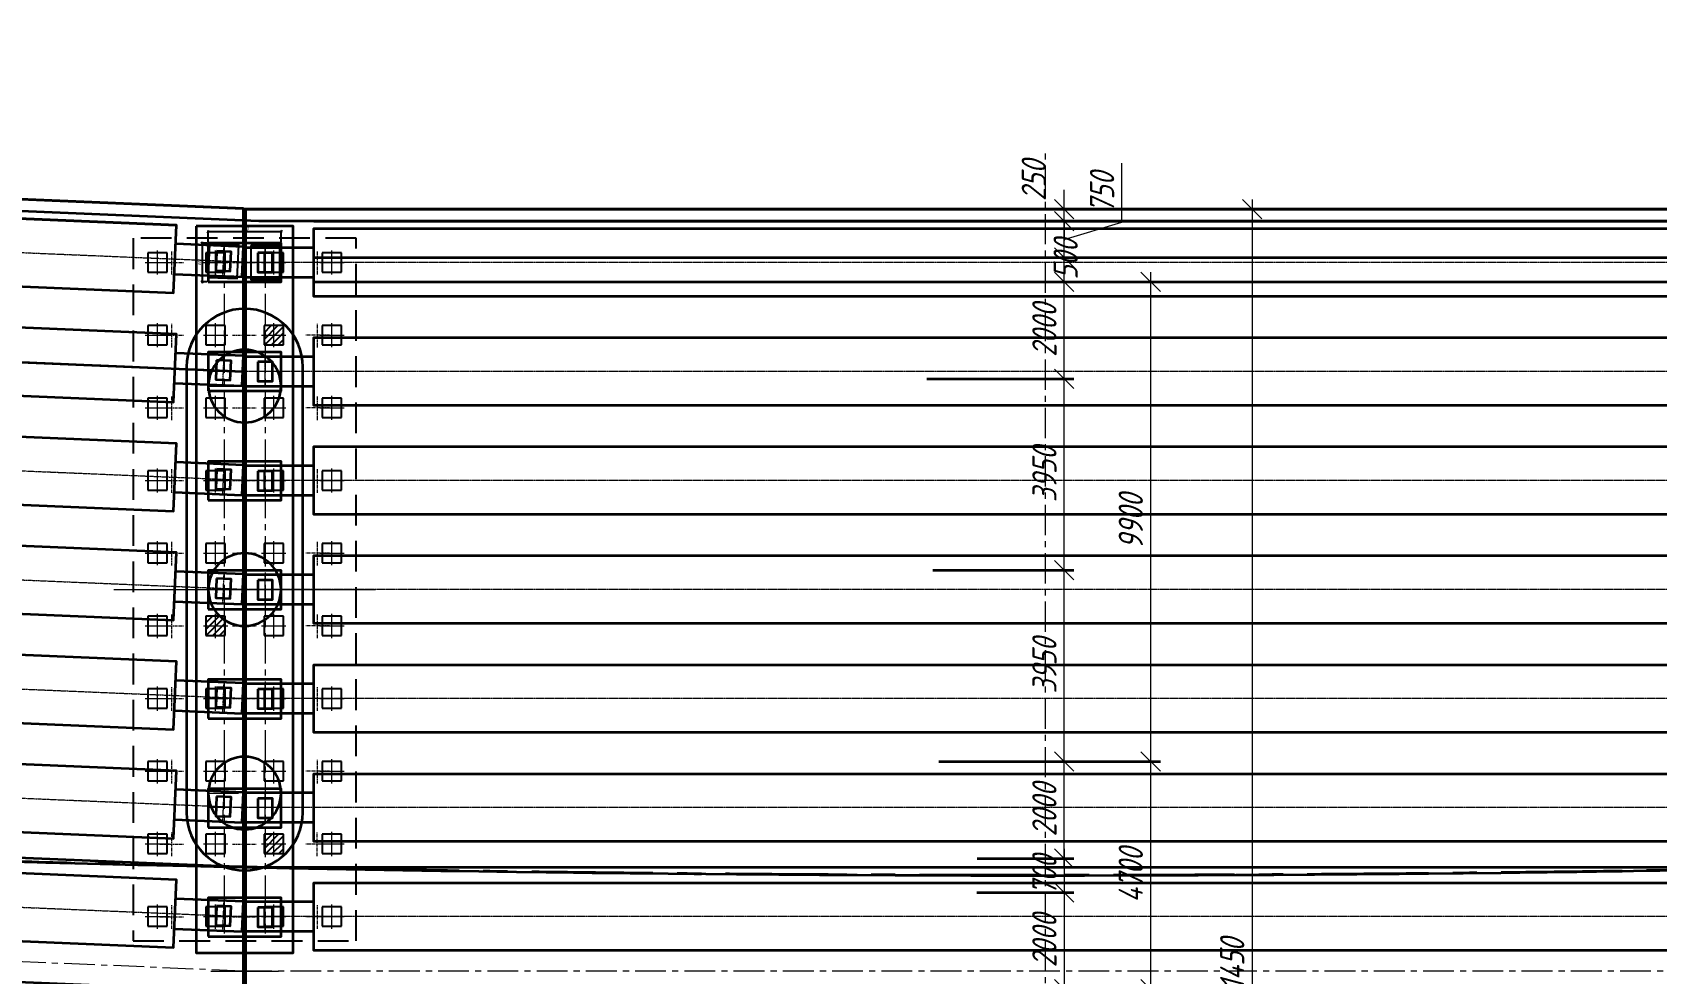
# Model space of a CAD drawing. Header units: millimetres. Extents: x 263685 to 14136308, y -2404013 to 2433772.
# Drawn here: x 6832170 to 6865674, y -472330 to -452908 of the extents above; entities that cross this region are included whole.
import ezdxf
from ezdxf import colors
from ezdxf.entities.mleader import LeaderData, LeaderLine
from ezdxf.math import Vec2, Vec3

# ---------------------------------------------------------------- set-up
doc = ezdxf.new("R2010")
doc.units = ezdxf.units.MM
for name, pattern in [('CENTER', [50.8, 31.75, -6.35, 6.35, -6.35]), ('невидимая', [9.525, 6.35, -3.175]), ('осевая', [2, 1.25, -0.25, 0.25, -0.25])]:
    doc.linetypes.add(name, pattern=pattern)
for name, color, linetype, lineweight in [('1-Бетон', 106, 'Continuous', 35), ('1-Оси', 1, 'CENTER', 20), ('ИС_Выноски', 3, 'Continuous', 18), ('ИС_Ось', 3, 'осевая', 18), ('ИС_Размер', 3, 'Continuous', 18)]:
    doc.layers.add(name, color=color, linetype=linetype, lineweight=lineweight)
doc.layers.add('_Defpoints', color=8, linetype='Continuous', plot=False)
doc.layers.add('ИС_Невидимая', color=4, linetype='невидимая')
doc.layers.add('Штриховая', color=7, linetype='Continuous')
doc.styles.add('0', font='isocpeur.ttf', dxfattribs={"width": 0.8, "oblique": 15})
doc.styles.add('ISOCPEUR', font='isocpeur.ttf', dxfattribs={"width": 0.8, "oblique": 15, "height": 2.5})
doc.dimstyles.new('М200', dxfattribs={"dimscale": 200, "dimtxt": 2.5, "dimasz": 2, "dimexe": 1, "dimexo": 1, "dimgap": 0.8, "dimtad": 1, "dimdec": 0, "dimzin": 0, "dimdsep": 46, "dimtxsty": '0', "dimblk": 'OBLIQUE', "dimcen": 0.09, "dimdle": 1, "dimclrd": 256, "dimclre": 256, "dimclrt": 256, "dimadec": 4, "dimazin": 0, "dimtfac": 1, "dimtdec": 0, "dimtmove": 1, "dimatfit": 2, "dimfxl": 1, "dimtolj": 1, "dimtzin": 0, "dimlwd": -1, "dimarcsym": 0})
doc.dimstyles.new('М25', dxfattribs={"dimscale": 25, "dimtxt": 2.5, "dimasz": 2, "dimexe": 1, "dimexo": 1, "dimgap": 1, "dimtad": 1, "dimdec": 0, "dimtxsty": '0', "dimblk1": 'OBLIQUE', "dimblk2": 'OBLIQUE', "dimsah": 1, "dimcen": 2.5, "dimdle": 1, "dimclrd": 256, "dimclre": 256, "dimclrt": 256, "dimaunit": 1, "dimadec": 0, "dimazin": 0, "dimtfac": 0.75, "dimtdec": 0, "dimtmove": 1, "dimatfit": 2, "dimldrblk": 'OBLIQUE', "dimfxl": 1, "dimtolj": 1, "dimtzin": 0, "dimlwd": -1, "dimlwe": -1, "dimarcsym": 0})
doc.dimstyles.new('М400нов', dxfattribs={"dimscale": 400, "dimtxt": 2.5, "dimasz": 2, "dimexe": 1, "dimexo": 1, "dimgap": 0.8, "dimtad": 1, "dimdec": 0, "dimzin": 0, "dimdsep": 46, "dimtxsty": '0', "dimblk": 'OBLIQUE', "dimcen": 0.09, "dimdle": 1, "dimclrd": 256, "dimclre": 256, "dimclrt": 256, "dimadec": 4, "dimazin": 0, "dimtfac": 1, "dimtdec": 0, "dimtmove": 1, "dimatfit": 2, "dimfxl": 1, "dimtolj": 1, "dimtzin": 0, "dimlwd": -1, "dimarcsym": 0})

# ---------------------------------------------------------------- blocks, each defined once
blk = doc.blocks.new('_None')
blk = doc.blocks.new('*D295')
at = {"layer": '1-Бетон', "transparency": 16777216}
blk.add_line((6933750, -658489), (6934314, -664008), dxfattribs=at)
blk.add_solid([(6934447, -663994), (6934182, -664022), (6934396, -664804)], dxfattribs=at)
at = {"layer": 'Defpoints', "color": 0, "transparency": 16777216}
for p in [(6853074, 131052), (6934396, -664804)]:
    blk.add_point(p, dxfattribs=at)
at = {"layer": '1-Бетон', "transparency": 16777216, "insert": (6934808, -660767), "char_height": 1000, "attachment_point": 5, "rotation": 275.8344, "style": '0'}
blk.add_mtext('\\A1;R800000', dxfattribs=at)
blk = doc.blocks.new('*U1429')
at = {"layer": 'ИС_Невидимая', "ltscale": 20}
blk.add_lwpolyline([(-0.2, -0.2), (0.2, -0.2), (0.2, 0.2), (-0.2, 0.2), (-0.2, -0.2)], dxfattribs=at)
at = {"layer": 'ИС_Ось', "ltscale": 50}
for points in [[(-0.25, 0), (0.25, 0)], [(0, -0.25), (0, 0.25)]]:
    blk.add_lwpolyline(points, dxfattribs=at)
blk = doc.blocks.new('*U1430')
at = {"color": 0, "linetype": 'ByBlock', "lineweight": -2, "transparency": 16777216}
for p in [(0, 0), (1.2, 0), (2.4, 0), (3.6, 0), (0, -1.5), (1.2, -1.5), (2.4, -1.5), (3.6, -1.5), (0, -3), (1.2, -3), (2.4, -3), (3.6, -3), (0, -4.5), (1.2, -4.5), (2.4, -4.5), (3.6, -4.5), (0, -6), (1.2, -6), (2.4, -6), (3.6, -6), (0, -7.5), (1.2, -7.5), (2.4, -7.5), (3.6, -7.5), (0, -9), (1.2, -9), (2.4, -9), (3.6, -9), (0, -10.5), (1.2, -10.5), (2.4, -10.5), (3.6, -10.5), (0, -12), (1.2, -12), (2.4, -12), (3.6, -12), (0, -13.5), (1.2, -13.5), (2.4, -13.5), (3.6, -13.5)]:
    blk.add_blockref('*U1429', p, dxfattribs=at)
blk = doc.blocks.new('св поле кальм пл')
at = {"layer": 'Штриховая'}
h = blk.add_hatch(dxfattribs=at)
h.set_pattern_fill('ANSI31', color=256, scale=0.03)
h.set_pattern_definition([(176.87772, (73.07847, -25.74427), (-0.00518798, -0.09510861), [])])
h.paths.add_polyline_path([(-2.37, -1.588), (-2.637, -1.29), (-2.339, -1.023), (-2.072, -1.321)])
h = blk.add_hatch(dxfattribs=at)
h.set_pattern_fill('ANSI31', color=256, scale=0.03)
h.set_pattern_definition([(176.87772, (77.2301, -23.63383), (-0.00518798, -0.09510861), [])])
h.paths.add_polyline_path([(-4.92, -5.486), (-5.187, -5.188), (-4.889, -4.921), (-4.622, -5.219)])
h = blk.add_hatch(dxfattribs=at)
h.set_pattern_fill('ANSI31', color=256, scale=0.03)
h.set_pattern_definition([(176.87772, (80.8965, -18.7351), (-0.00518798, -0.09510861), [])])
h.paths.add_polyline_path([(-10.188, -8.597), (-10.455, -8.299), (-10.157, -8.032), (-9.89, -8.33)])
at = {"layer": 'ИС_Невидимая', "ltscale": 0.1}
blk.add_lwpolyline([(-9.726, -11.809), (1.07, -2.13), (-2.001, 1.295), (-12.797, -8.384), (-9.726, -11.809)], dxfattribs=at)
at = {"layer": 'ИС_Ось', "color": 1, "ltscale": 500}
blk.add_line((0.467, -0.521), (-0.467, 0.521), dxfattribs=at)
blk.add_line((0.467, -0.521), (-0.467, 0.521), dxfattribs=at)
at = {"layer": 'ИС_Ось', "color": 1, "lineweight": 40, "ltscale": 2, "true_color": 0xff0000, "flags": 128}
blk.add_lwpolyline([(34.634, -46.806, 0.046583), (-64.636, 63.963, 0.046583)], format="xyb", dxfattribs=at)
at = {"layer": 'ИС_Ось', "color": 1, "ltscale": 500}
for points in [[(-0.075, -0.068), (-11.262, -10.097)], [(-4.328, -6.969), (-7.398, -3.544)]]:
    blk.add_lwpolyline(points, dxfattribs=at)
at = {"color": 1, "rotation": 131.8774809}
blk.add_blockref('*U1430', (-9.688, -11.103), dxfattribs=at)
blk = doc.blocks.new('б33 план')
at = {"layer": '1-Бетон'}
blk.add_lwpolyline([(1400, 700), (31600, 700), (31600, -700), (1400, -700)], close=True, dxfattribs=at)
for points in [[(1400, 310), (0, 310), (0, -310), (1400, -310)], [(31600, 310), (33000, 310), (33000, -310), (31600, -310)]]:
    blk.add_lwpolyline(points, dxfattribs=at)
at = {"layer": 'ИС_Ось', "color": 3, "ltscale": 20}
for points in [[(0, 0), (33000, 0)], [(400, 310), (400, -310)], [(32600, 310), (32600, -310)]]:
    blk.add_lwpolyline(points, dxfattribs=at)
blk = doc.blocks.new('*U1902')
blk.add_blockref('б33 план', (-16500, 0))
blk = doc.blocks.new('*U1903')
at = {"layer": '_Defpoints', "color": 0, "linetype": 'ByBlock', "lineweight": -2, "transparency": 16777216}
for p in [(0, 13500), (0, 11250), (0, 9000), (0, 6750), (0, 4500), (0, 2250), (0, 0)]:
    blk.add_blockref('*U1902', p, dxfattribs=at)
blk = doc.blocks.new('_OBLIQUE')
at = {"color": 0, "linetype": 'ByBlock', "lineweight": -2}
blk.add_line((0.5, 0.5), (-0.5, -0.5), dxfattribs=at)
blk = doc.blocks.new('*D165')
at = {"layer": 'Defpoints', "color": 0, "linetype": 'Continuous', "transparency": 16777216}
for p in [(6486585, -666598), (6486826, -671298), (6491153, -671298)]:
    blk.add_point(p, dxfattribs=at)
at = {"layer": 'ИС_Размер', "lineweight": -2, "transparency": 16777216}
for p, q in [((6486785, -666598), (6491353, -666598)), ((6487026, -671298), (6491353, -671298))]:
    blk.add_line(p, q, dxfattribs=at)
at = {"layer": 'ИС_Размер', "transparency": 16777216}
blk.add_line((6491153, -666398), (6491153, -671498), dxfattribs=at)
at = {"layer": 'ИС_Размер', "linetype": 'Continuous', "transparency": 16777216, "xscale": 400, "yscale": 400, "zscale": 400}
for p, rotation in [((6491153, -666598), 90), ((6491153, -671298), 270)]:
    blk.add_blockref('_OBLIQUE', p, dxfattribs=dict(at, rotation=rotation))
at = {"layer": 'ИС_Размер', "linetype": 'Continuous', "transparency": 16777216, "insert": (6490743, -668948), "char_height": 500, "attachment_point": 5, "rotation": 90, "style": '0'}
blk.add_mtext('\\A1;4700', dxfattribs=at)
blk = doc.blocks.new('*D166')
at = {"layer": 'Defpoints', "color": 0, "transparency": 16777216}
for p in [(6487369, -669298), (6486826, -671298), (6489371, -671298)]:
    blk.add_point(p, dxfattribs=at)
at = {"layer": 'ИС_Размер', "lineweight": -2, "transparency": 16777216}
for p, q in [((6487569, -669298), (6489571, -669298)), ((6487026, -671298), (6489571, -671298))]:
    blk.add_line(p, q, dxfattribs=at)
at = {"layer": 'ИС_Размер', "transparency": 16777216}
blk.add_line((6489371, -669098), (6489371, -671498), dxfattribs=at)
at = {"layer": 'ИС_Размер', "transparency": 16777216, "xscale": 400, "yscale": 400, "zscale": 400}
for p, rotation in [((6489371, -669298), 90), ((6489371, -671298), 270)]:
    blk.add_blockref('_OBLIQUE', p, dxfattribs=dict(at, rotation=rotation))
at = {"layer": 'ИС_Размер', "transparency": 16777216, "insert": (6488961, -670298), "char_height": 500, "attachment_point": 5, "rotation": 90, "style": '0'}
blk.add_mtext('\\A1;2000', dxfattribs=at)
blk = doc.blocks.new('*D173')
at = {"layer": 'Defpoints', "color": 0, "linetype": 'Continuous', "transparency": 16777216}
for p in [(6487318, -655198), (6487217, -686648), (6493246, -686648)]:
    blk.add_point(p, dxfattribs=at)
at = {"layer": 'ИС_Размер', "transparency": 16777216}
blk.add_line((6493246, -654998), (6493246, -686848), dxfattribs=at)
at = {"layer": 'ИС_Размер', "lineweight": -2, "transparency": 16777216}
for p, q in [((6487518, -655198), (6493446, -655198)), ((6487417, -686648), (6493446, -686648))]:
    blk.add_line(p, q, dxfattribs=at)
at = {"layer": 'ИС_Размер', "linetype": 'Continuous', "transparency": 16777216, "xscale": 400, "yscale": 400, "zscale": 400}
for p, rotation in [((6493246, -655198), 90), ((6493246, -686648), 270)]:
    blk.add_blockref('_OBLIQUE', p, dxfattribs=dict(at, rotation=rotation))
at = {"layer": 'ИС_Размер', "linetype": 'Continuous', "transparency": 16777216, "insert": (6492836, -670923), "char_height": 500, "attachment_point": 5, "rotation": 90, "style": '0'}
blk.add_mtext('\\A1;31450', dxfattribs=at)
blk = doc.blocks.new('*D175')
at = {"layer": 'Defpoints', "color": 0, "transparency": 16777216}
for p in [(6487372, -668598), (6487369, -669298), (6489371, -669298)]:
    blk.add_point(p, dxfattribs=at)
at = {"layer": 'ИС_Размер', "transparency": 16777216}
blk.add_line((6489371, -668398), (6489371, -669498), dxfattribs=at)
at = {"layer": 'ИС_Размер', "lineweight": -2, "transparency": 16777216}
for p, q in [((6487572, -668598), (6489571, -668598)), ((6487569, -669298), (6489571, -669298))]:
    blk.add_line(p, q, dxfattribs=at)
at = {"layer": 'ИС_Размер', "transparency": 16777216, "xscale": 400, "yscale": 400, "zscale": 400}
for p, rotation in [((6489371, -668598), 90), ((6489371, -669298), 270)]:
    blk.add_blockref('_OBLIQUE', p, dxfattribs=dict(at, rotation=rotation))
at = {"layer": 'ИС_Размер', "transparency": 16777216, "insert": (6488961, -668948), "char_height": 500, "attachment_point": 5, "rotation": 90, "style": '0'}
blk.add_mtext('\\A1;700', dxfattribs=at)
blk = doc.blocks.new('*D176')
at = {"layer": 'Defpoints', "color": 0, "transparency": 16777216}
for p in [(6486585, -666598), (6489371, -666598), (6487372, -668598)]:
    blk.add_point(p, dxfattribs=at)
at = {"layer": 'ИС_Размер', "lineweight": -2, "transparency": 16777216}
for p, q in [((6486785, -666598), (6489571, -666598)), ((6487572, -668598), (6489571, -668598))]:
    blk.add_line(p, q, dxfattribs=at)
at = {"layer": 'ИС_Размер', "transparency": 16777216}
blk.add_line((6489371, -668798), (6489371, -666398), dxfattribs=at)
at = {"layer": 'ИС_Размер', "transparency": 16777216, "xscale": 400, "yscale": 400, "zscale": 400}
for p, rotation in [((6489371, -666598), 90), ((6489371, -668598), 270)]:
    blk.add_blockref('_OBLIQUE', p, dxfattribs=dict(at, rotation=rotation))
at = {"layer": 'ИС_Размер', "transparency": 16777216, "insert": (6488961, -667598), "char_height": 500, "attachment_point": 5, "rotation": 90, "style": '0'}
blk.add_mtext('\\A1;2000', dxfattribs=at)
blk = doc.blocks.new('*D177')
at = {"layer": 'Defpoints', "color": 0, "linetype": 'Continuous', "transparency": 16777216}
for p in [(6486458, -662648), (6489371, -662648), (6486585, -666598)]:
    blk.add_point(p, dxfattribs=at)
at = {"layer": 'ИС_Размер', "lineweight": -2, "transparency": 16777216}
for p, q in [((6486658, -662648), (6489571, -662648)), ((6486785, -666598), (6489571, -666598))]:
    blk.add_line(p, q, dxfattribs=at)
at = {"layer": 'ИС_Размер', "transparency": 16777216}
blk.add_line((6489371, -666798), (6489371, -662448), dxfattribs=at)
at = {"layer": 'ИС_Размер', "linetype": 'Continuous', "transparency": 16777216, "xscale": 400, "yscale": 400, "zscale": 400}
for p, rotation in [((6489371, -662648), 90), ((6489371, -666598), 270)]:
    blk.add_blockref('_OBLIQUE', p, dxfattribs=dict(at, rotation=rotation))
at = {"layer": 'ИС_Размер', "linetype": 'Continuous', "transparency": 16777216, "insert": (6488961, -664623), "char_height": 500, "attachment_point": 5, "rotation": 90, "style": '0'}
blk.add_mtext('\\A1;3950', dxfattribs=at)
blk = doc.blocks.new('*D178')
at = {"layer": 'Defpoints', "color": 0, "linetype": 'Continuous', "transparency": 16777216}
for p in [(6486337, -658698), (6489371, -658698), (6486458, -662648)]:
    blk.add_point(p, dxfattribs=at)
at = {"layer": 'ИС_Размер', "transparency": 16777216}
blk.add_line((6489371, -662848), (6489371, -658498), dxfattribs=at)
at = {"layer": 'ИС_Размер', "lineweight": -2, "transparency": 16777216}
for p, q in [((6486537, -658698), (6489571, -658698)), ((6486658, -662648), (6489571, -662648))]:
    blk.add_line(p, q, dxfattribs=at)
at = {"layer": 'ИС_Размер', "linetype": 'Continuous', "transparency": 16777216, "xscale": 400, "yscale": 400, "zscale": 400}
for p, rotation in [((6489371, -658698), 90), ((6489371, -662648), 270)]:
    blk.add_blockref('_OBLIQUE', p, dxfattribs=dict(at, rotation=rotation))
at = {"layer": 'ИС_Размер', "linetype": 'Continuous', "transparency": 16777216, "insert": (6488961, -660673), "char_height": 500, "attachment_point": 5, "rotation": 90, "style": '0'}
blk.add_mtext('\\A1;3950', dxfattribs=at)
blk = doc.blocks.new('*D179')
at = {"layer": 'Defpoints', "color": 0, "linetype": 'Continuous', "transparency": 16777216}
for p in [(6486892, -656698), (6489371, -656698), (6486337, -658698)]:
    blk.add_point(p, dxfattribs=at)
at = {"layer": 'ИС_Размер', "transparency": 16777216}
blk.add_line((6489371, -658898), (6489371, -656498), dxfattribs=at)
at = {"layer": 'ИС_Размер', "lineweight": -2, "transparency": 16777216}
for p, q in [((6487092, -656698), (6489571, -656698)), ((6486537, -658698), (6489571, -658698))]:
    blk.add_line(p, q, dxfattribs=at)
at = {"layer": 'ИС_Размер', "linetype": 'Continuous', "transparency": 16777216, "xscale": 400, "yscale": 400, "zscale": 400}
for p, rotation in [((6489371, -656698), 90), ((6489371, -658698), 270)]:
    blk.add_blockref('_OBLIQUE', p, dxfattribs=dict(at, rotation=rotation))
at = {"layer": 'ИС_Размер', "linetype": 'Continuous', "transparency": 16777216, "insert": (6488961, -657698), "char_height": 500, "attachment_point": 5, "rotation": 90, "style": '0'}
blk.add_mtext('\\A1;2000', dxfattribs=at)
blk = doc.blocks.new('*D180')
at = {"layer": 'Defpoints', "color": 0, "transparency": 16777216}
for p in [(6487318, -655198), (6489371, -655198), (6487318, -655448)]:
    blk.add_point(p, dxfattribs=at)
at = {"layer": 'ИС_Размер', "transparency": 16777216}
for p, q in [((6489371, -655198), (6489371, -654798)), ((6489371, -655448), (6489371, -655198)), ((6489371, -655448), (6489371, -655848))]:
    blk.add_line(p, q, dxfattribs=at)
at = {"layer": 'ИС_Размер', "lineweight": -2, "transparency": 16777216}
for p, q in [((6487518, -655198), (6489571, -655198)), ((6487518, -655448), (6489571, -655448))]:
    blk.add_line(p, q, dxfattribs=at)
at = {"layer": 'ИС_Размер', "transparency": 16777216, "xscale": 400, "yscale": 400, "zscale": 400}
for p, rotation in [((6489371, -655198), 270), ((6489371, -655448), 90)]:
    blk.add_blockref('_OBLIQUE', p, dxfattribs=dict(at, rotation=rotation))
at = {"layer": 'ИС_Размер', "transparency": 16777216, "insert": (6488742, -654611), "char_height": 500, "attachment_point": 5, "rotation": 90, "style": '0'}
blk.add_mtext('\\A1;250', dxfattribs=at)
blk = doc.blocks.new('*D181')
at = {"layer": 'Defpoints', "color": 0, "transparency": 16777216}
for p in [(6487261, -656198), (6489371, -656198), (6486892, -656698)]:
    blk.add_point(p, dxfattribs=at)
at = {"layer": 'ИС_Размер', "transparency": 16777216}
blk.add_line((6489371, -656898), (6489371, -655998), dxfattribs=at)
at = {"layer": 'ИС_Размер', "lineweight": -2, "transparency": 16777216}
for p, q in [((6487461, -656198), (6489571, -656198)), ((6487092, -656698), (6489571, -656698))]:
    blk.add_line(p, q, dxfattribs=at)
at = {"layer": 'ИС_Размер', "transparency": 16777216, "xscale": 400, "yscale": 400, "zscale": 400}
for p, rotation in [((6489371, -656198), 90), ((6489371, -656698), 270)]:
    blk.add_blockref('_OBLIQUE', p, dxfattribs=dict(at, rotation=rotation))
at = {"layer": 'ИС_Размер', "transparency": 16777216, "insert": (6489399, -656235), "char_height": 500, "attachment_point": 5, "rotation": 90, "style": '0'}
blk.add_mtext('\\A1;500', dxfattribs=at)
blk = doc.blocks.new('*D182')
at = {"layer": 'Defpoints', "color": 0, "transparency": 16777216}
for p in [(6487318, -655448), (6489371, -655448), (6487261, -656198)]:
    blk.add_point(p, dxfattribs=at)
at = {"layer": 'ИС_Размер', "transparency": 16777216}
for p, q in [((6490561, -655466), (6490561, -654252)), ((6489371, -656398), (6489371, -655248)), ((6489371, -655823), (6490561, -655466))]:
    blk.add_line(p, q, dxfattribs=at)
at = {"layer": 'ИС_Размер', "lineweight": -2, "transparency": 16777216}
for p, q in [((6487518, -655448), (6489571, -655448)), ((6487461, -656198), (6489571, -656198))]:
    blk.add_line(p, q, dxfattribs=at)
at = {"layer": 'ИС_Размер', "transparency": 16777216, "xscale": 400, "yscale": 400, "zscale": 400}
for p, rotation in [((6489371, -655448), 90), ((6489371, -656198), 270)]:
    blk.add_blockref('_OBLIQUE', p, dxfattribs=dict(at, rotation=rotation))
at = {"layer": 'ИС_Размер', "transparency": 16777216, "insert": (6490151, -654859), "char_height": 500, "attachment_point": 5, "rotation": 90, "style": '0'}
blk.add_mtext('\\A1;750', dxfattribs=at)
blk = doc.blocks.new('*D183')
at = {"layer": 'Defpoints', "color": 0, "linetype": 'Continuous', "transparency": 16777216}
for p in [(6486892, -656698), (6486585, -666598), (6491153, -666598)]:
    blk.add_point(p, dxfattribs=at)
at = {"layer": 'ИС_Размер', "transparency": 16777216}
blk.add_line((6491153, -656498), (6491153, -666798), dxfattribs=at)
at = {"layer": 'ИС_Размер', "lineweight": -2, "transparency": 16777216}
for p, q in [((6487092, -656698), (6491353, -656698)), ((6486785, -666598), (6491353, -666598))]:
    blk.add_line(p, q, dxfattribs=at)
at = {"layer": 'ИС_Размер', "linetype": 'Continuous', "transparency": 16777216, "xscale": 400, "yscale": 400, "zscale": 400}
for p, rotation in [((6491153, -656698), 90), ((6491153, -666598), 270)]:
    blk.add_blockref('_OBLIQUE', p, dxfattribs=dict(at, rotation=rotation))
at = {"layer": 'ИС_Размер', "linetype": 'Continuous', "transparency": 16777216, "insert": (6490743, -661648), "char_height": 500, "attachment_point": 5, "rotation": 90, "style": '0'}
blk.add_mtext('\\A1;9900', dxfattribs=at)
blk = doc.blocks.new('*U1908')
at = {"rotation": 182.4098864728825}
blk.add_blockref('б33 план', (16485, 694), dxfattribs=at)
blk = doc.blocks.new('*U1909')
at = {"layer": '_Defpoints', "color": 0, "linetype": 'ByBlock', "lineweight": -2, "transparency": 16777216}
for p in [(0, 0), (0, -2252), (0, -4504), (0, -6756), (0, -9008), (0, -11260), (0, -13512), (0, -15764)]:
    blk.add_blockref('*U1908', p, dxfattribs=at)
blk = doc.blocks.new('*U1378')
at = {"layer": 'ИС_Ось', "ltscale": 500}
blk.add_lwpolyline([(0, 500), (0, -1000)], dxfattribs=at)
blk = doc.blocks.new('*U1379')
at = {"color": 0, "linetype": 'ByBlock', "lineweight": -2, "transparency": 16777216}
for p in [(0, 0), (4200, 0), (8400, 0)]:
    blk.add_blockref('*U1378', p, dxfattribs=at)
blk = doc.blocks.new('*U1384')
at = {"layer": '1-Бетон'}
blk.add_circle((0, 0), 750, dxfattribs=at)
blk = doc.blocks.new('*U1385')
at = {"layer": '1-Бетон', "color": 0, "linetype": 'ByBlock', "lineweight": -2, "transparency": 16777216}
for p in [(0, 0), (4200, 0), (8400, 0)]:
    blk.add_blockref('*U1384', p, dxfattribs=at)
blk = doc.blocks.new('*U1382')
at = {"layer": 'ИС_Ось', "ltscale": 500}
blk.add_line((0, -725), (0, 725), dxfattribs=at)
blk = doc.blocks.new('*U1383')
at = {"layer": '1-Бетон', "color": 0, "linetype": 'ByBlock', "lineweight": -2, "transparency": 16777216}
for p in [(0, 0), (2250, 0), (4500, 0), (6750, 0), (9000, 0), (11250, 0), (13500, 0)]:
    blk.add_blockref('*U1382', p, dxfattribs=at)
blk = doc.blocks.new('*D1917')
at = {"layer": '_Defpoints', "color": 2, "transparency": 16777216}
for p, q in [((6835797, -457231), (6835797, -456992)), ((6837297, -457231), (6837297, -456992)), ((6835772, -457017), (6837322, -457017))]:
    blk.add_line(p, q, dxfattribs=at)
at = {"layer": 'Defpoints', "color": 0, "transparency": 16777216}
for p in [(6835797, -457256), (6837297, -457017), (6837297, -457256)]:
    blk.add_point(p, dxfattribs=at)
at = {"layer": '_Defpoints', "color": 2, "transparency": 16777216, "xscale": 50, "yscale": 50, "zscale": 50, "rotation": 180}
blk.add_blockref('_OBLIQUE', (6835797, -457017), dxfattribs=at)
at = {"layer": '_Defpoints', "color": 2, "transparency": 16777216, "xscale": 50, "yscale": 50, "zscale": 50}
blk.add_blockref('_OBLIQUE', (6837297, -457017), dxfattribs=at)
at = {"layer": '_Defpoints', "color": 2, "transparency": 16777216, "insert": (6836547, -456961), "char_height": 62.5, "attachment_point": 5, "style": '0'}
blk.add_mtext('\\A1;1500', dxfattribs=at)
blk = doc.blocks.new('*D1916')
at = {"layer": '_Defpoints', "color": 2, "transparency": 16777216}
for p, q in [((6835772, -457256), (6835648, -457256)), ((6835673, -457231), (6835673, -458081)), ((6835772, -458056), (6835648, -458056))]:
    blk.add_line(p, q, dxfattribs=at)
at = {"layer": 'Defpoints', "color": 0, "transparency": 16777216}
for p in [(6835797, -457256), (6835673, -458056), (6835797, -458056)]:
    blk.add_point(p, dxfattribs=at)
at = {"layer": '_Defpoints', "color": 2, "transparency": 16777216, "xscale": 50, "yscale": 50, "zscale": 50}
for p, rotation in [((6835673, -457256), 90), ((6835673, -458056), 270)]:
    blk.add_blockref('_OBLIQUE', p, dxfattribs=dict(at, rotation=rotation))
at = {"layer": '_Defpoints', "color": 2, "transparency": 16777216, "insert": (6835617, -457656), "char_height": 62.5, "attachment_point": 5, "rotation": 90, "style": '0'}
blk.add_mtext('\\A1;800', dxfattribs=at)
blk = doc.blocks.new('мост план кальмиус')
at = {"layer": 'ИС_Выноски'}
ml = blk.add_multileader_mtext('Standard', dxfattribs=at)
ml.set_content('Ось опоры ОП3 \\PПК 70+38,14', color=256, style='ISOCPEUR')
ml.set_leader_properties(color=256, linetype='ByLayer')
ml.set_arrow_properties(name='NONE')
ml.build(insert=Vec2(0, 0))
ml.multileader.update_dxf_attribs({"text_left_attachment_type": 6, "text_right_attachment_type": 6, "dogleg_length": 0.36, "arrow_head_size": 600, "scale": 200})
ctx = ml.context
ctx.base_point, ctx.scale, ctx.char_height, ctx.arrow_head_size, ctx.landing_gap_size, ctx.plane_origin, ctx.plane_x_axis, ctx.plane_y_axis = Vec3(-16526.7, -29664.4), 200, 1200, 600, 125, Vec3(-9531, -10788.8), Vec3(0, 1), Vec3(-1, 0)
ctx.left_attachment, ctx.right_attachment, ctx.text_align_type = 6, 6, 1
notes = []
notes.append((ctx, [(1, (1, 1, 0), (-16526.7, -19970.3), (0, -1), 161, [(1, [(-16526.7, -17624.6)], 0, [])])]))
ctx.mtext.insert, ctx.mtext.text_direction, ctx.mtext.rotation, ctx.mtext.width, ctx.mtext.alignment, ctx.mtext.flow_direction = Vec3(-17966.7, -24897.9), Vec3(0, 1), 1.5707963, 11378.466, 2, 5
for ctx, leaders in notes:
    for number, flags, end, landing, length, lines in leaders:
        leader = LeaderData()
        leader.index, (leader.has_last_leader_line, leader.has_dogleg_vector, leader.attachment_direction) = number, flags
        leader.last_leader_point, leader.dogleg_vector, leader.dogleg_length = Vec3(end), Vec3(landing), length
        for number, points, colour, breaks in lines:
            line = LeaderLine()
            line.index, line.vertices, line.color, line.breaks = number, Vec3.list(points), colors.encode_raw_color(colour), breaks
            leader.lines.append(line)
        ctx.leaders.append(leader)
blk = doc.blocks.new('размеры')
at = {"layer": 'ИС_Размер'}
for base, p1, p2, angle, picture, middle in [((0, 13750), (-2053.6, 13500), (-2053.5, 13750), 270, '*D180', (-219.6, 14337.4)), ((0, 12750), (-2479.4, 12250.4), (-2109.9, 12750), 90, '*D181', (437.3, 12712.7)), ((0, -350), (-1999.3, 350), (-2002.8, -350), 270, '*D175', (0, 0))]:
    dim = blk.add_linear_dim(base=base, p1=p1, p2=p2, angle=angle, dimstyle='М200', dxfattribs=at)
    dim.commit()
    dim.dimension.update_dxf_attribs({"geometry": picture, "text_midpoint": middle, "dimtype": 128, "insert": (-6489371.4, 668947.9)})
for base, p1, p2, angle, picture, middle in [((0, 13500), (-2109.9, 12750), (-2053.6, 13500), 90, '*D182', (780, 13642)), ((0, 2350.4), (-1999.3, 350), (-2786.8, 2350.4), 90, '*D176', (-410, 1350.2)), ((0, -2349.6), (-2002.8, -350), (-2545.8, -2349.6), 270, '*D166', (-410, -1349.8))]:
    dim = blk.add_linear_dim(base=base, p1=p1, p2=p2, angle=angle, dimstyle='М200', dxfattribs=at)
    dim.commit()
    dim.dimension.update_dxf_attribs({"geometry": picture, "text_midpoint": middle, "insert": (-6489371.4, 668947.9)})
at = {"layer": 'ИС_Размер', "linetype": 'Continuous'}
for base, p1, p2, angle, picture, middle in [((3874.4, -17699.7), (-2053.5, 13750), (-2154.5, -17699.7), 270, '*D173', (3464.4, -1974.8)), ((0, 12250.4), (-3034.5, 10250.4), (-2479.4, 12250.4), 90, '*D179', (-410, 11250.4)), ((1781.4, 2350.4), (-2479.4, 12250.4), (-2786.8, 2350.4), 90, '*D183', (1371.4, 7300.4)), ((0, 10250.4), (-2913.5, 6300.4), (-3034.5, 10250.4), 90, '*D178', (-410, 8275.4)), ((0, 6300.4), (-2786.8, 2350.4), (-2913.5, 6300.4), 90, '*D177', (-410, 4325.4)), ((1781.4, -2349.6), (-2786.8, 2350.4), (-2545.8, -2349.6), 270, '*D165', (1371.4, 0.4))]:
    dim = blk.add_linear_dim(base=base, p1=p1, p2=p2, angle=angle, dimstyle='М200', dxfattribs=at)
    dim.commit()
    dim.dimension.update_dxf_attribs({"geometry": picture, "text_midpoint": middle, "insert": (-6489371.4, 668947.9)})

msp = doc.modelspace()

# ---------------------------------------------------------------- linework, layer by layer
at = {"layer": '1-Бетон'}
for points in [[(6779525.5592, -453053.8968), (6804390.0413, -455189.9414), (6836841.2633, -456555.66), (6869303.2375, -456555.66), (6901754.4595, -455189.9414), (6926618.9416, -453053.8968)], [(6868172.6887, -456805.66), (6836836.0049, -456805.66), (6804374.0786, -455439.4909), (6779525.5592, -453304.8176)], [(6837971.8121, -456805.66), (6869308.4959, -456805.66), (6901770.4221, -455439.4909), (6926618.9416, -453304.8176)], [(6804966.611, -455614.5606), (6835140.411, -456884.4332)]]:
    msp.add_lwpolyline(points, dxfattribs=at)
at = {"layer": '1-Бетон', "color": 4}
for points in [[(6837971.8121, -457555.66), (6869324.2708, -457555.66), (6901818.31, -456188.1395), (6926618.9416, -454057.5801)], [(6837971.8121, -458055.66), (6869334.7875, -458055.66), (6901850.2353, -456687.2385), (6926618.9416, -454559.4217)], [(6836522.2504, -456542.2342), (6803551.425, -455167.3342), (6803551.425, -486632.5955), (6836177.1966, -488005.66), (6836522.2504, -488004.8387), (6836522.2504, -456542.2342)], [(6836572.2504, -456554.8387), (6869572.2504, -456554.8387), (6869572.2504, -488004.8387), (6836572.2504, -488004.8387), (6836572.2504, -456554.8387)], [(6869572.2504, -456554.8387), (6836572.2504, -456554.8387)], [(6803393.0175, -458513.6593), (6836509.1209, -459907.374)], [(6836522.2504, -470133.704), (6803550.4091, -468770.7352)], [(6836573.0954, -470134.6447), (6869571.34, -470134.7557)]]:
    msp.add_lwpolyline(points, dxfattribs=at)
at = {"layer": '1-Бетон', "color": 3}
msp.add_lwpolyline([(6835546.1624, -456906.0156), (6835546.1624, -471906.0156), (6837546.2285, -471906.0156), (6837546.2285, -456906.0156)], close=True, dxfattribs=at)
at = {"layer": '1-Бетон', "color": 5}
for points in [[(6835796.8121, -458055.66), (6837296.8121, -458055.66), (6837296.8121, -457255.66), (6835796.8121, -457255.66), (6835796.8121, -458055.66)], [(6835968.126, -457419.7104), (6835951.3068, -457819.3567), (6836251.0414, -457831.9711), (6836267.8607, -457432.3249), (6835968.126, -457419.7104)], [(6836821.8121, -457455.66), (6836821.8121, -457855.66), (6837121.8121, -457855.66), (6837121.8121, -457455.66), (6836821.8121, -457455.66)], [(6835796.8121, -460307.66), (6837296.8121, -460307.66), (6837296.8121, -459507.66), (6835796.8121, -459507.66), (6835796.8121, -460307.66)], [(6835968.126, -459671.7104), (6835951.3068, -460071.3567), (6836251.0414, -460083.9711), (6836267.8607, -459684.3249), (6835968.126, -459671.7104)], [(6836821.8121, -459707.66), (6836821.8121, -460107.66), (6837121.8121, -460107.66), (6837121.8121, -459707.66), (6836821.8121, -459707.66)], [(6835796.8121, -462559.66), (6837296.8121, -462559.66), (6837296.8121, -461759.66), (6835796.8121, -461759.66), (6835796.8121, -462559.66)], [(6835968.126, -461923.7104), (6835951.3068, -462323.3567), (6836251.0414, -462335.9711), (6836267.8607, -461936.3249), (6835968.126, -461923.7104)], [(6836821.8121, -461959.66), (6836821.8121, -462359.66), (6837121.8121, -462359.66), (6837121.8121, -461959.66), (6836821.8121, -461959.66)], [(6835796.8121, -464811.66), (6837296.8121, -464811.66), (6837296.8121, -464011.66), (6835796.8121, -464011.66), (6835796.8121, -464811.66)], [(6835968.126, -464175.7104), (6835951.3068, -464575.3567), (6836251.0414, -464587.9711), (6836267.8607, -464188.3249), (6835968.126, -464175.7104)], [(6836821.8121, -464211.66), (6836821.8121, -464611.66), (6837121.8121, -464611.66), (6837121.8121, -464211.66), (6836821.8121, -464211.66)], [(6835796.8121, -467063.66), (6837296.8121, -467063.66), (6837296.8121, -466263.66), (6835796.8121, -466263.66), (6835796.8121, -467063.66)], [(6835968.126, -466427.7104), (6835951.3068, -466827.3567), (6836251.0414, -466839.9711), (6836267.8607, -466440.3249), (6835968.126, -466427.7104)], [(6836821.8121, -466463.66), (6836821.8121, -466863.66), (6837121.8121, -466863.66), (6837121.8121, -466463.66), (6836821.8121, -466463.66)], [(6835796.8121, -469315.66), (6837296.8121, -469315.66), (6837296.8121, -468515.66), (6835796.8121, -468515.66), (6835796.8121, -469315.66)], [(6835968.126, -468679.7104), (6835951.3068, -469079.3567), (6836251.0414, -469091.9711), (6836267.8607, -468692.3249), (6835968.126, -468679.7104)], [(6836821.8121, -468715.66), (6836821.8121, -469115.66), (6837121.8121, -469115.66), (6837121.8121, -468715.66), (6836821.8121, -468715.66)], [(6835796.8121, -471567.66), (6837296.8121, -471567.66), (6837296.8121, -470767.66), (6835796.8121, -470767.66), (6835796.8121, -471567.66)], [(6835968.126, -470931.7104), (6835951.3068, -471331.3567), (6836251.0414, -471343.9711), (6836267.8607, -470944.3249), (6835968.126, -470931.7104)], [(6836821.8121, -470967.66), (6836821.8121, -471367.66), (6837121.8121, -471367.66), (6837121.8121, -470967.66), (6836821.8121, -470967.66)]]:
    msp.add_lwpolyline(points, dxfattribs=at)
at = {"layer": '1-Бетон', "elevation": -5778.159}
msp.add_lwpolyline([(6835346.8762, -459806.3493), (6835346.8762, -469006.2855, 0.9958479419), (6837746.8762, -469006.2855), (6837746.8762, -459806.3493, 0.9958479419)], format="xyb", close=True, dxfattribs=at)
at = {"layer": '1-Бетон', "color": 1}
msp.add_arc((6853073.4951, 329696.4885), 800001.3732, 266.0846828162, 273.2466191138, dxfattribs=at)
at = {"layer": '1-Оси', "color": 1, "ltscale": 20}
msp.add_lwpolyline([(6926618.9416, -468835.0921), (6902746.4591, -470885.9165), (6869622.2208, -472280.6612), (6836502.7045, -472279.837), (6803398.0417, -470885.9165), (6779525.5592, -468835.0921)], dxfattribs=at)
at = {"layer": '_Defpoints', "color": 2}
for points in [[(6835824.5659, -457263.5359), (6835795.1322, -457962.9168), (6836394.6016, -457988.1456), (6836424.0352, -457288.7647)], [(6836671.8121, -457305.66), (6836671.8121, -458005.66), (6837271.8121, -458005.66), (6837271.8121, -457305.66)]]:
    msp.add_lwpolyline(points, close=True, dxfattribs=at)
at = {"layer": 'ИС_Ось', "color": 1, "ltscale": 500}
msp.add_line((6835846.8121, -472280.66), (6837246.8121, -472280.66), dxfattribs=at)
msp.add_line((6835846.8121, -472280.66), (6837246.8121, -472280.66), dxfattribs=at)
for points in [[(6853071.8048, -489280.2493), (6853071.8048, -455280.2494)], [(6836546.8121, -456631.7891), (6836546.8121, -472182.0204)], [(6833846.8121, -464406.0156), (6839246.8121, -464406.0156)]]:
    msp.add_lwpolyline(points, dxfattribs=at)
at = {"layer": 'ИС_Ось', "ltscale": 500, "elevation": 5778.159}
msp.add_lwpolyline([(6836121.8121, -457305.66), (6836121.8121, -471505.66)], dxfattribs=at)
at = {"layer": 'ИС_Ось', "ltscale": 500}
msp.add_lwpolyline([(6836971.8121, -457305.66), (6836971.8121, -471505.66)], dxfattribs=at)
at = {"layer": 'ИС_Ось', "ltscale": 50}
for points in [[(6834797.0118, -457656.6115), (6835297.0118, -457656.6115)], [(6835047.0118, -457906.6115), (6835047.0118, -457406.6115)], [(6836297.0118, -457656.6115), (6836797.0118, -457656.6115)], [(6836547.0118, -457906.6115), (6836547.0118, -457406.6115)], [(6838296.6116, -457656.6115), (6837796.6116, -457656.6115)], [(6838046.6116, -457906.6115), (6838046.6116, -457406.6115)], [(6835047.0118, -459406.6115), (6835047.0118, -458906.6115)], [(6836547.0118, -459406.6115), (6836547.0118, -458906.6115)], [(6838046.6116, -459406.6115), (6838046.6116, -458906.6115)], [(6834797.0118, -459156.6115), (6835297.0118, -459156.6115)], [(6836297.0118, -459156.6115), (6836797.0118, -459156.6115)], [(6838296.6116, -459156.6115), (6837796.6116, -459156.6115)], [(6834797.0122, -460656.7269), (6835297.0122, -460656.7269)], [(6835047.0122, -460906.7269), (6835047.0122, -460406.7269)], [(6836297.0122, -460656.7269), (6836797.0122, -460656.7269)], [(6836547.0122, -460906.7269), (6836547.0122, -460406.7269)], [(6838296.612, -460656.7269), (6837796.612, -460656.7269)], [(6838046.612, -460906.7269), (6838046.612, -460406.7269)], [(6835047.0122, -462406.7269), (6835047.0122, -461906.7269)], [(6836547.0122, -462406.7269), (6836547.0122, -461906.7269)], [(6838046.612, -462406.7269), (6838046.612, -461906.7269)], [(6834797.0122, -462156.7269), (6835297.0122, -462156.7269)], [(6836297.0122, -462156.7269), (6836797.0122, -462156.7269)], [(6838296.612, -462156.7269), (6837796.612, -462156.7269)], [(6834797.0122, -463656.7269), (6835297.0122, -463656.7269)], [(6835047.0122, -463906.7269), (6835047.0122, -463406.7269)], [(6836297.0122, -463656.7269), (6836797.0122, -463656.7269)], [(6836547.0122, -463906.7269), (6836547.0122, -463406.7269)], [(6838296.612, -463656.7269), (6837796.612, -463656.7269)], [(6838046.612, -463906.7269), (6838046.612, -463406.7269)], [(6835047.0122, -465406.7269), (6835047.0122, -464906.7269)], [(6836547.0122, -465406.7269), (6836547.0122, -464906.7269)], [(6838046.612, -465406.7269), (6838046.612, -464906.7269)], [(6834797.0122, -465156.7269), (6835297.0122, -465156.7269)], [(6836297.0122, -465156.7269), (6836797.0122, -465156.7269)], [(6838296.612, -465156.7269), (6837796.612, -465156.7269)], [(6834797.0118, -466656.6115), (6835297.0118, -466656.6115)], [(6835047.0118, -466906.6115), (6835047.0118, -466406.6115)], [(6836297.0118, -466656.6115), (6836797.0118, -466656.6115)], [(6836547.0118, -466906.6115), (6836547.0118, -466406.6115)], [(6838296.6116, -466656.6115), (6837796.6116, -466656.6115)], [(6838046.6116, -466906.6115), (6838046.6116, -466406.6115)], [(6835047.0118, -468406.6115), (6835047.0118, -467906.6115)], [(6836547.0118, -468406.6115), (6836547.0118, -467906.6115)], [(6838046.6116, -468406.6115), (6838046.6116, -467906.6115)], [(6834797.0118, -468156.6115), (6835297.0118, -468156.6115)], [(6836297.0118, -468156.6115), (6836797.0118, -468156.6115)], [(6838296.6116, -468156.6115), (6837796.6116, -468156.6115)], [(6834796.5113, -469656.7269), (6835296.5113, -469656.7269)], [(6835046.5113, -469906.7269), (6835046.5113, -469406.7269)], [(6836296.5113, -469656.7269), (6836796.5113, -469656.7269)], [(6836546.5113, -469906.7269), (6836546.5113, -469406.7269)], [(6838296.1111, -469656.7269), (6837796.1111, -469656.7269)], [(6838046.1111, -469906.7269), (6838046.1111, -469406.7269)], [(6835047.0118, -471406.6115), (6835047.0118, -470906.6115)], [(6836547.0118, -471406.6115), (6836547.0118, -470906.6115)], [(6838046.6116, -471406.6115), (6838046.6116, -470906.6115)], [(6834797.0118, -471156.6115), (6835297.0118, -471156.6115)], [(6836297.0118, -471156.6115), (6836797.0118, -471156.6115)], [(6838296.6116, -471156.6115), (6837796.6116, -471156.6115)]]:
    msp.add_lwpolyline(points, dxfattribs=at)

# ---------------------------------------------------------------- block references
at = {"xscale": -1, "rotation": 90}
msp.add_blockref('*U1379', (6836296.8121, -460206.0156), dxfattribs=at)
at = {"layer": '1-Бетон'}
for name, p in [('мост план кальмиус', (6853073.53, -668947.9294)), ('размеры', (6853456.2743, -470304.8853))]:
    msp.add_blockref(name, p, dxfattribs=at)
at = {"layer": '1-Бетон', "color": 1, "xscale": 999.9999999999985, "yscale": 999.9999999999985, "zscale": 999.9999999999985, "rotation": 228.1225190970572}
msp.add_blockref('св поле кальм пл', (6836546.8121, -472280.66), dxfattribs=at)
at = {"layer": '1-Бетон', "xscale": -1, "rotation": 90}
for name, p in [('*U1383', (6836546.8121, -457655.66)), ('*U1385', (6836546.8121, -460206.0156))]:
    msp.add_blockref(name, p, dxfattribs=at)
at = {"layer": '_Defpoints', "xscale": -1}
msp.add_blockref('*U1909', (6820023.8227, -456948.8671), dxfattribs=at)
at = {"layer": '_Defpoints', "rotation": 180}
msp.add_blockref('*U1903', (6853071.8121, -457655.66), dxfattribs=at)

# ---------------------------------------------------------------- dimensions: what is measured, and where the dimension line sits
at = {"layer": '1-Бетон'}
dim = msp.add_radius_dim(center=(6853073.53, 131052.1027), mpoint=(6934395.7587, -664803.8808), dimstyle='М400нов', override={"dimsah": 1}, dxfattribs=at)
dim.commit()
dim.dimension.update_dxf_attribs({"geometry": '*D295', "text_midpoint": (6933991.7931, -660850.4916), "dimtype": 164})
at = {"layer": '_Defpoints', "color": 2}
for base, p2, angle, picture, middle in [((6837296.8121, -457017.1756), (6837296.8121, -457255.66), 0.00002421, '*D1917', (6836546.8121, -456960.9256)), ((6835673.1996, -458055.66), (6835796.8121, -458055.66), 90.00002423, '*D1916', (6835616.9496, -457655.66))]:
    dim = msp.add_linear_dim(base=base, p1=(6835796.8121, -457255.66), p2=p2, angle=angle, dimstyle='М25', override={"dimclrd": 2, "dimclre": 2, "dimclrt": 2}, dxfattribs=at)
    dim.commit()
    dim.dimension.update_dxf_attribs({"geometry": picture, "text_midpoint": middle})

# ---------------------------------------------------------------- leaders
at = {"layer": 'ИС_Выноски'}
ml = msp.add_multileader_mtext('Standard', dxfattribs=at)
ml.set_content('Ось опоры ОП3 \\PПК 70+38,14', color=256, style='ISOCPEUR')
ml.set_leader_properties(color=256, linetype='ByLayer')
ml.set_arrow_properties(name='NONE')
ml.build(insert=Vec2(0, 0))
ml.multileader.update_dxf_attribs({"text_left_attachment_type": 6, "text_right_attachment_type": 6, "dogleg_length": 0.36, "arrow_head_size": 600, "scale": 200})
ctx = ml.context
ctx.base_point, ctx.scale, ctx.char_height, ctx.arrow_head_size, ctx.landing_gap_size, ctx.plane_origin, ctx.plane_x_axis, ctx.plane_y_axis = Vec3(6836546.8121, -499969.3062), 200, 1200, 600, 125, Vec3(6843542.4886, -481093.6925), Vec3(0, 1), Vec3(-1, 0)
ctx.left_attachment, ctx.right_attachment, ctx.text_align_type = 6, 6, 1
notes = []
notes.append((ctx, [(1, (1, 1, 0), (6836546.8121, -490275.1864), (0, -1), 161.0417, [(1, [(6836546.8121, -487929.5309)], 0, [])])]))
ctx.mtext.insert, ctx.mtext.text_direction, ctx.mtext.rotation, ctx.mtext.width, ctx.mtext.alignment, ctx.mtext.flow_direction = Vec3(6835106.8121, -495202.7671), Vec3(0, 1), 1.5707963268, 11378.466284, 2, 5
for ctx, leaders in notes:
    for number, flags, end, landing, length, lines in leaders:
        leader = LeaderData()
        leader.index, (leader.has_last_leader_line, leader.has_dogleg_vector, leader.attachment_direction) = number, flags
        leader.last_leader_point, leader.dogleg_vector, leader.dogleg_length = Vec3(end), Vec3(landing), length
        for number, points, colour, breaks in lines:
            line = LeaderLine()
            line.index, line.vertices, line.color, line.breaks = number, Vec3.list(points), colors.encode_raw_color(colour), breaks
            leader.lines.append(line)
        ctx.leaders.append(leader)

doc.saveas('drawing.dxf')
